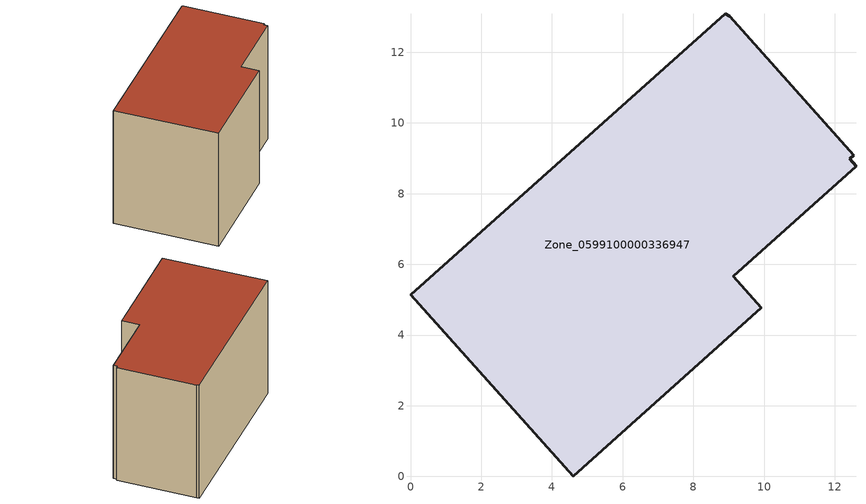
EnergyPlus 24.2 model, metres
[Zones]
Zone_0599100000336947
 floor ground (C_G): 12.43,8.98 12.6,8.78 9.13,5.66 9.93,4.77 4.61,0 0,5.14 8.91,13.09 9.03,13.02 12.53,9.08 z0
 wall outside (C_F): 4.61,0 9.93,4.77 9.13,5.66 12.6,8.78 12.43,8.98 12.53,9.08 9.03,13.02 8.91,13.09 0,5.14 4.61,0 z0:8.45
 roof outside (C_R): 12.6,8.78 12.43,8.98 12.53,9.08 9.03,13.02 8.91,13.09 0,5.14 4.61,0 9.93,4.77 9.13,5.66 z8.45
[BUILDING]
Pand.0599100000336947: North Axis=0; Terrain=City; Loads Convergence Tolerance Value=0.04; Temperature Convergence Tolerance Value=0.4; Solar Distribution=FullExterior; Maximum Number of Warmup Days=25; Minimum Number of Warmup Days=1
[Site:Location]
Rotterdam.The.Hague.AP_ZH_NLD Design_Conditions: Latitude=51.96; Longitude=4.45; Time Zone=1; Elevation=-4.5
[SITE:GROUNDTEMPERATURE:BUILDINGSURFACE]
18, 18, 18, 18, 18, 18, 18, 18, 18, 18, 18, 18
[MATERIAL] Thermal Absorptance=0.9; Solar Absorptance=0.7; Visible Absorptance=0.7
Name | Roughness | Thickness | Conductivity | Density | Specific Heat
G.TC.1975-1991 | MediumSmooth | 0.15 | 0.288461 | 540 | 1210
F.TC.1975-1991 | Rough | 0.3 | 0.230769 | 1920 | 840
R.TC.1975-1991 | MediumRough | 0.2 | 0.153846 | 1500 | 1000
[CONSTRUCTION]
C_G: G.TC.1975-1991
C_F: F.TC.1975-1991
C_R: R.TC.1975-1991
[ZONE]
Zone_0599100000336947: Type=1; Multiplier=1; Ceiling Height=Autocalculate; Volume=Autocalculate; Floor Area=autocalculate; Part of Total Floor Area=Yes
[ZONEINFILTRATION:DESIGNFLOWRATE]
Infil_Zone_0599100000336947: Zone or ZoneList or Space or SpaceList=Zone_0599100000336947; Schedule=AlwaysOn; Design Flow Rate Calculation Method=Flow/Area; Flow Rate per Floor Area=0.003; Constant Term Coefficient=1; Temperature Term Coefficient=0; Velocity Term Coefficient=0; Velocity Squared Term Coefficient=0
[HVACTEMPLATE:ZONE:IDEALLOADSAIRSYSTEM]
Zone_0599100000336947: Maximum Heating Supply Air Temperature=50; Minimum Cooling Supply Air Temperature=13; Maximum Heating Supply Air Humidity Ratio=0.0156; Minimum Cooling Supply Air Humidity Ratio=0.0077; Heating Limit=NoLimit; Cooling Limit=NoLimit; Dehumidification Control Type=ConstantSensibleHeatRatio; Cooling Sensible Heat Ratio=0.7; Dehumidification Setpoint=60; Humidification Control Type=None; Humidification Setpoint=30; Outdoor Air Method=None; Outdoor Air Flow Rate per Person=0.00944; Outdoor Air Flow Rate per Zone Floor Area=0; Outdoor Air Flow Rate per Zone=0; Demand Controlled Ventilation Type=None; Outdoor Air Economizer Type=NoEconomizer; Heat Recovery Type=None; Sensible Heat Recovery Effectiveness=0.7; Latent Heat Recovery Effectiveness=0.65
[ZONECONTROL:THERMOSTAT]
ThermostatControl_Zone_0599100000336947: Zone or ZoneList=Zone_0599100000336947; Control Type Schedule=DualSetpointControlType; Control 1=Thermostat_Zone_0599100000336947; Temperature Difference Between Cutout And Setpoint=0
[THERMOSTATSETPOINT:DUALSETPOINT]
Thermostat_Zone_0599100000336947: Heating Setpoint Temperature Schedule=HeatingSetpoint_Zone_0599100000336947; Cooling Setpoint Temperature Schedule=CoolingSetpoint_Zone_0599100000336947
[SCHEDULE:COMPACT]
HeatingSetpoint_Zone_0599100000336947: Through: 12/31, For: AllDays, Until: 24:00, 21
CoolingSetpoint_Zone_0599100000336947: Through: 12/31, For: AllDays, Until: 24:00, 24
DualSetpointControlType: Through: 12/31, For: AllDays, Until: 24:00, 4
AlwaysOn: Through: 12/31, For: AllDays, Until: 24:00, 1
